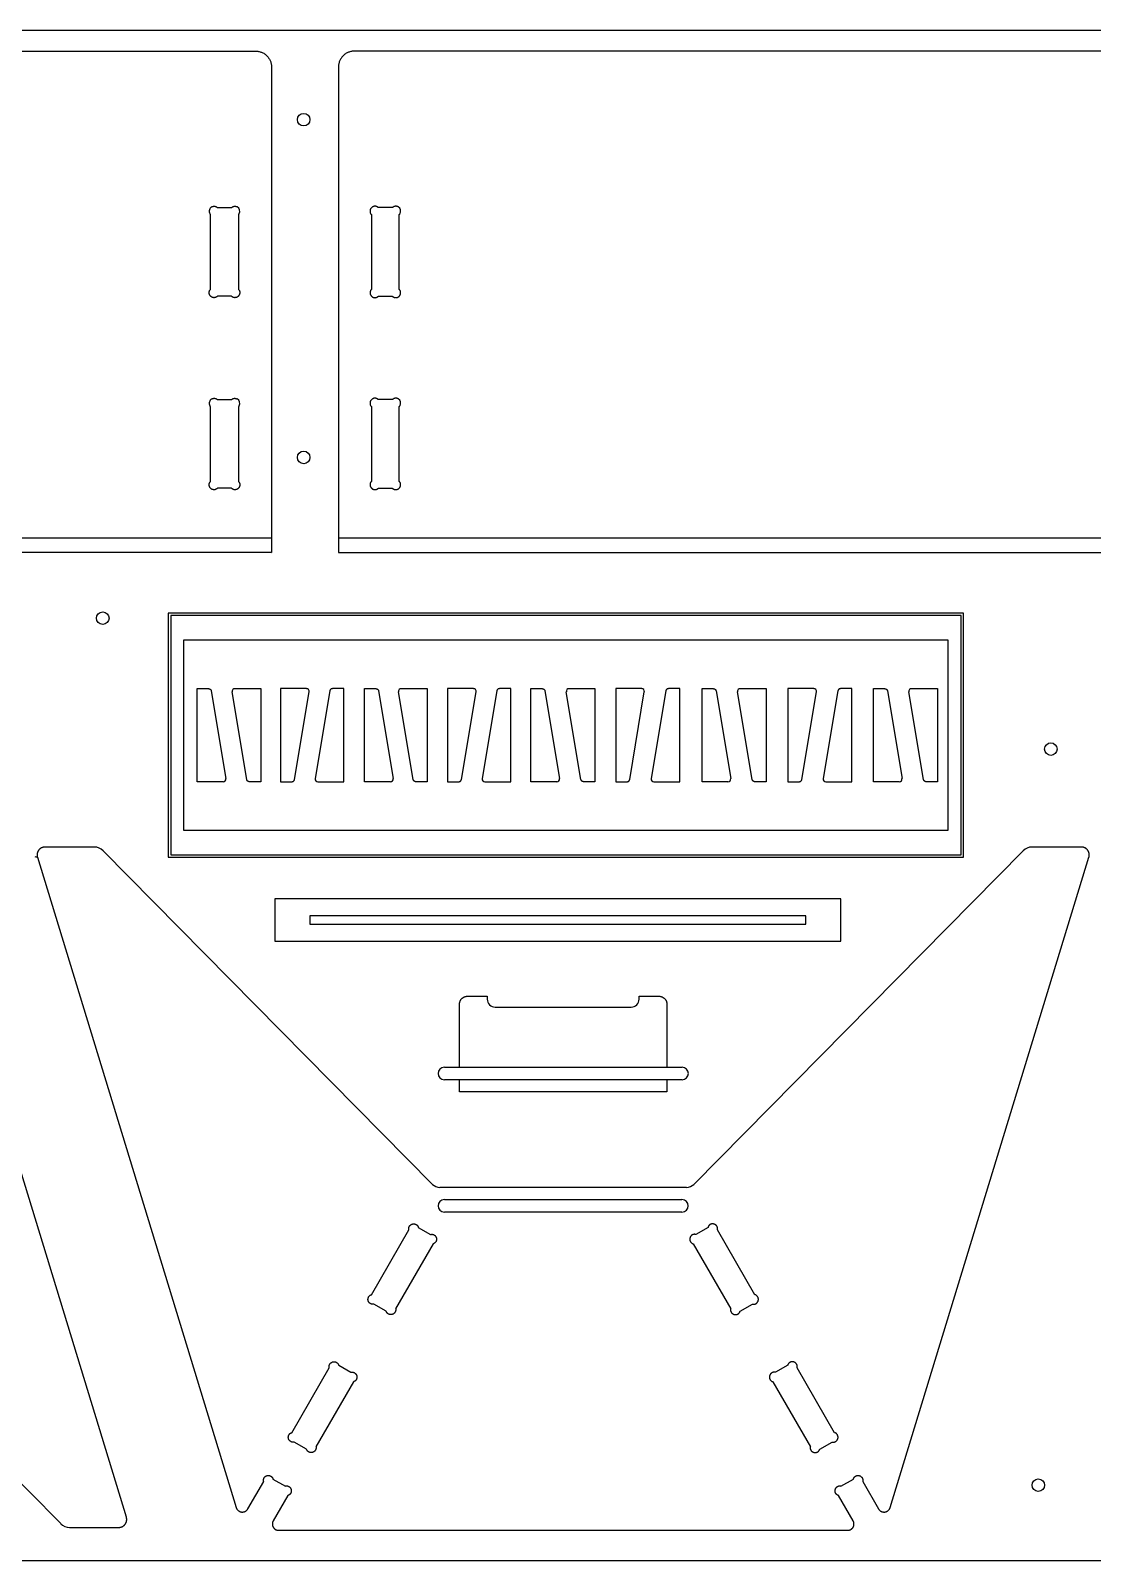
# Model space of a CAD drawing. Header units: millimetres. Extents: x 0 to 2500, y 0 to 1220.
# Drawn here: x 818 to 1664, y 0 to 1220 of the extents above; entities that cross this region are included whole.
import ezdxf

# ---------------------------------------------------------------- set-up
doc = ezdxf.new("R2010")
doc.units = ezdxf.units.MM
doc.header["$MEASUREMENT"] = 0
for name, color, linetype, true_color in [('Angled Pockets Top', 3, 'Continuous', 0x00ff00), ('Board Fixings', 6, 'Continuous', 0xff00ff), ('Pockets 10mm', 5, 'Continuous', 0x0000ff), ('Pockets 12mm', 172, 'Continuous', 0x0000bf), ('Pockets 5mm', 4, 'Continuous', 0x00ffff), ('Profile - inside', 30, 'Continuous', 0xff7f00), ('Profile - outside', 18, 'Continuous', 0x000000), ('Stock Perimeter', 1, 'Continuous', 0xff0007)]:
    doc.layers.add(name, color=color, linetype=linetype, true_color=true_color)

msp = doc.modelspace()

# ---------------------------------------------------------------- linework, layer by layer
at = {"layer": 'Angled Pockets Top'}
for p, q in [((1009.6, 815.2), (260.6, 815.2)), ((1812.1, 815.2), (1063.1, 815.2))]:
    msp.add_line(p, q, dxfattribs=at)
at = {"layer": 'Board Fixings'}
for centre in [(1035.3, 1149), (1035.3, 879.6), (875.1, 751.4), (1631, 647), (1621, 60)]:
    msp.add_circle(centre, 5, dxfattribs=at)
at = {"layer": 'Pockets 10mm'}
for p, q in [((1147.5, 393.3, -4.5), (1159.5, 393.3, -4.5)), ((1159.5, 393.3, -4.5), (1324.9, 393.3, -4.5)), ((1324.9, 393.3, -4.5), (1337, 393.3, -4.5)), ((1159.5, 383.3, -4.5), (1147.5, 383.3, -4.5)), ((1324.9, 383.3, -4.5), (1159.5, 383.3, -4.5)), ((1337, 383.3, -4.5), (1324.9, 383.3, -4.5))]:
    msp.add_line(p, q, dxfattribs=at)
for centre, start, end in [((1147.5, 388.3, -4.5), 90, 270), ((1337, 388.3, -4.5), 270, 90)]:
    msp.add_arc(centre, 5, start, end, dxfattribs=at)
at = {"layer": 'Pockets 12mm'}
for p, q in [((1147.5, 287.8, -4.5), (1159.5, 287.8, -4.5)), ((1159.5, 287.8, -4.5), (1242.2, 287.8, -4.5)), ((1242.2, 287.8, -4.5), (1324.9, 287.8, -4.5)), ((1324.9, 287.8, -4.5), (1336.9, 287.8, -4.5)), ((1159.5, 277.8, -4.5), (1147.5, 277.8, -4.5)), ((1242.2, 277.8, -4.5), (1159.5, 277.8, -4.5)), ((1324.9, 277.8, -4.5), (1242.2, 277.8, -4.5)), ((1336.9, 277.8, -4.5), (1324.9, 277.8, -4.5))]:
    msp.add_line(p, q, dxfattribs=at)
for points in [[(1561.4, 560.8), (1561.4, 755.5), (927.3, 755.5), (927.3, 560.8), (1561.4, 560.8)], [(1549.1, 582.3), (1549.1, 734), (939.5, 734), (939.5, 582.3), (1549.1, 582.3)]]:
    msp.add_lwpolyline(points, dxfattribs=at)
for centre, start, end in [((1147.5, 282.8, -4.5), 90, 270), ((1336.9, 282.8, -4.5), 270, 90)]:
    msp.add_arc(centre, 5, start, end, dxfattribs=at)
at = {"layer": 'Pockets 5mm'}
msp.add_lwpolyline([(1435.7, 514), (1040.3, 514), (1040.3, 507.5), (1435.7, 507.5), (1435.7, 514)], dxfattribs=at)
at = {"layer": 'Profile - inside'}
for p, q in [((966.5, 1078.8), (977.8, 1078.8)), ((1106.1, 1078.8), (1094.7, 1078.8)), ((961, 1013.6), (961, 1073.4)), ((983.3, 1073.4), (983.3, 1013.6)), ((1089.3, 1073.4), (1089.3, 1013.6)), ((1111.5, 1013.6), (1111.5, 1073.4)), ((977.8, 1008.1), (966.5, 1008.1)), ((1094.7, 1008.1), (1106.1, 1008.1)), ((961, 860.4), (961, 920.2)), ((966.5, 925.7), (977.8, 925.7)), ((983.3, 920.2), (983.3, 860.4)), ((1089.3, 920.3), (1089.3, 860.5)), ((1106.1, 925.7), (1094.7, 925.7)), ((1111.5, 860.5), (1111.5, 920.3)), ((977.8, 855), (966.5, 855)), ((1094.7, 855), (1106.1, 855)), ((1089.3, 211.8, -4.5), (1119.2, 263.6, -4.5)), ((1126.7, 265.6, -4.5), (1136.5, 259.9, -4.5)), ((1357.7, 265.6, -4.5), (1347.9, 259.9, -4.5)), ((1395.1, 211.8, -4.5), (1365.2, 263.6, -4.5)), ((1138.5, 252.5, -4.5), (1108.6, 200.7, -4.5)), ((1345.9, 252.5, -4.5), (1375.8, 200.7, -4.5)), ((1101.1, 198.7, -4.5), (1091.3, 204.4, -4.5)), ((1383.2, 198.7, -4.5), (1393.1, 204.4, -4.5)), ((1025.8, 101.8, -4.5), (1055.7, 153.6, -4.5)), ((1063.2, 155.6, -4.5), (1073, 150, -4.5)), ((1421.2, 155.6, -4.5), (1411.4, 150, -4.5)), ((1458.6, 101.8, -4.5), (1428.7, 153.6, -4.5)), ((1075, 142.5, -4.5), (1045.1, 90.7, -4.5)), ((1409.4, 142.5, -4.5), (1439.3, 90.7, -4.5)), ((1037.6, 88.7, -4.5), (1027.8, 94.4, -4.5)), ((1446.7, 88.7, -4.5), (1456.6, 94.4, -4.5))]:
    msp.add_line(p, q, dxfattribs=at)
for centre, start, end in [((963.9, 1076), 120, 210), ((980.4, 1076), 330, 60), ((1092.1, 1076), 119.9884, 209.9884), ((1108.7, 1076), 329.9884, 59.9884), ((963.9, 922.8), 120, 210), ((980.4, 922.8), 330, 60), ((1092.1, 922.9), 119.9884, 209.9884), ((1108.7, 922.9), 329.9884, 59.9884)]:
    msp.add_arc(centre, 3.93, start, end, dxfattribs=at)
for points, weights in [([(961, 1073.4), (960.7, 1073.6), (960.5, 1074)], [0.914835758084, 0.948287729328, 1]), ([(961.9, 1079.4), (964.5, 1080.9), (966.5, 1078.8)], [1, 0.758819025933, 0.914835791626]), ([(977.8, 1078.8), (979.8, 1080.9), (982.4, 1079.4)], [0.914835791626, 0.758819025933, 1]), ([(983.8, 1074), (983.6, 1073.6), (983.3, 1073.4)], [1, 0.948287729328, 0.914835758084]), ([(1088.7, 1074), (1089, 1073.6), (1089.3, 1073.4)], [1, 0.948287729328, 0.914835758084]), ([(1094.7, 1078.8), (1092.8, 1080.9), (1090.2, 1079.4)], [0.914835791626, 0.758819025933, 1]), ([(1110.7, 1079.4), (1108.1, 1080.9), (1106.1, 1078.8)], [1, 0.758819025933, 0.914835791626]), ([(1111.5, 1073.4), (1111.8, 1073.6), (1112.1, 1074)], [0.914835758084, 0.948287729328, 1]), ([(961.1, 1008.2), (958.3, 1011), (961, 1013.6)], [1, 0.707106816723, 1]), ([(983.3, 1013.6), (986, 1011), (983.2, 1008.2)], [1, 0.707106816723, 1]), ([(1089.3, 1013.6), (1086.6, 1011), (1089.4, 1008.2)], [1, 0.707106816723, 1]), ([(1111.5, 1008.2), (1114.2, 1011), (1111.5, 1013.6)], [1, 0.707106816723, 1]), ([(966.5, 1008.1), (963.9, 1005.4), (961.1, 1008.2)], [1, 0.707106816723, 1]), ([(983.2, 1008.2), (980.4, 1005.4), (977.8, 1008.1)], [1, 0.707106816723, 1]), ([(1089.4, 1008.2), (1092.1, 1005.4), (1094.7, 1008.1)], [1, 0.707106816723, 1]), ([(1106.1, 1008.1), (1108.7, 1005.4), (1111.5, 1008.2)], [1, 0.707106816723, 1]), ([(961, 920.2), (960.7, 920.4), (960.5, 920.8)], [0.914835758084, 0.948287729328, 1]), ([(961.9, 926.2), (964.5, 927.7), (966.5, 925.7)], [1, 0.758819025933, 0.914835791626]), ([(977.8, 925.7), (979.8, 927.7), (982.4, 926.2)], [0.914835791626, 0.758819025933, 1]), ([(983.8, 920.8), (983.6, 920.4), (983.3, 920.2)], [1, 0.948287729328, 0.914835758084]), ([(1088.7, 920.9), (1089, 920.5), (1089.3, 920.3)], [1, 0.948287729328, 0.914835758084]), ([(1094.7, 925.7), (1092.8, 927.8), (1090.2, 926.3)], [0.914835791626, 0.758819025933, 1]), ([(1110.7, 926.3), (1108.1, 927.8), (1106.1, 925.7)], [1, 0.758819025933, 0.914835791626]), ([(1111.5, 920.3), (1111.8, 920.5), (1112.1, 920.9)], [0.914835758084, 0.948287729328, 1]), ([(961.1, 855), (958.3, 857.8), (961, 860.4)], [1, 0.707106816723, 1]), ([(966.5, 855), (963.9, 852.2), (961.1, 855)], [1, 0.707106816723, 1]), ([(983.2, 855), (980.4, 852.2), (977.8, 855)], [1, 0.707106816723, 1]), ([(983.3, 860.4), (986, 857.8), (983.2, 855)], [1, 0.707106816723, 1]), ([(1089.3, 860.5), (1086.6, 857.9), (1089.4, 855.1)], [1, 0.707106816723, 1]), ([(1089.4, 855.1), (1092.1, 852.3), (1094.7, 855)], [1, 0.707106816723, 1]), ([(1106.1, 855), (1108.7, 852.3), (1111.5, 855.1)], [1, 0.707106816723, 1]), ([(1111.5, 855.1), (1114.2, 857.9), (1111.5, 860.5)], [1, 0.707106816723, 1])]:
    msp.add_rational_spline(points, weights, degree=2, dxfattribs=at)
for points, weights, knots in [([(1119.2, 263.6, -4.5), (1118.2, 267.2, -4.5), (1122, 268.2, -4.5), (1125.8, 269.3, -4.5), (1126.7, 265.6, -4.5)], [1, 0.707106816723, 1, 0.707106816723, 1], [370.935425, 370.935425, 370.935425, 372.263087, 372.263087, 373.590749, 373.590749, 373.590749]), ([(1136.5, 259.9, -4.5), (1140.1, 261, -4.5), (1141.1, 257.2, -4.5), (1142.1, 253.4, -4.5), (1138.5, 252.5, -4.5)], [1, 0.707106816723, 1, 0.707106816723, 1], [446.851044, 446.851044, 446.851044, 448.178706, 448.178706, 449.506367, 449.506367, 449.506367]), ([(1347.9, 259.9, -4.5), (1344.3, 261, -4.5), (1343.3, 257.2, -4.5), (1342.3, 253.4, -4.5), (1345.9, 252.5, -4.5)], [1, 0.707106816723, 1, 0.707106816723, 1], [446.851044, 446.851044, 446.851044, 448.178706, 448.178706, 449.506367, 449.506367, 449.506367]), ([(1365.2, 263.6, -4.5), (1366.2, 267.2, -4.5), (1362.4, 268.2, -4.5), (1358.6, 269.3, -4.5), (1357.7, 265.6, -4.5)], [1, 0.707106816723, 1, 0.707106816723, 1], [370.935425, 370.935425, 370.935425, 372.263087, 372.263087, 373.590749, 373.590749, 373.590749]), ([(1091.3, 204.4, -4.5), (1088.6, 203.6, -4.5), (1087.1, 206.2, -4.5), (1085.1, 209.6, -4.5), (1088.5, 211.6, -4.5), (1089, 211.8, -4.5), (1089.3, 211.8, -4.5)], [0.914835717231, 0.758819083435, 1, 0.707106781188, 1, 0.948287729328, 0.914835758084], [540.24875, 540.24875, 540.24875, 541.342004, 541.342004, 542.669666, 542.669666, 542.904074, 542.904074, 542.904074]), ([(1393.1, 204.4, -4.5), (1395.8, 203.6, -4.5), (1397.3, 206.2, -4.5), (1399.3, 209.6, -4.5), (1395.9, 211.6, -4.5), (1395.4, 211.8, -4.5), (1395.1, 211.8, -4.5)], [0.914835717231, 0.758819083435, 1, 0.707106781188, 1, 0.948287729328, 0.914835758084], [540.24875, 540.24875, 540.24875, 541.342004, 541.342004, 542.669666, 542.669666, 542.904074, 542.904074, 542.904074]), ([(1108.6, 200.7, -4.5), (1108.7, 200.4, -4.5), (1108.7, 199.9, -4.5), (1108.7, 196, -4.5), (1104.8, 196, -4.5), (1101.8, 196, -4.5), (1101.1, 198.7, -4.5)], [0.914835758084, 0.948287729328, 1, 0.707106781187, 1, 0.758819083435, 0.914835717231], [464.333093, 464.333093, 464.333093, 464.567501, 464.567501, 465.895163, 465.895163, 466.988417, 466.988417, 466.988417]), ([(1375.8, 200.7, -4.5), (1375.6, 200.4, -4.5), (1375.6, 199.9, -4.5), (1375.6, 196, -4.5), (1379.6, 196, -4.5), (1382.6, 196, -4.5), (1383.2, 198.7, -4.5)], [0.914835758084, 0.948287729328, 1, 0.707106781187, 1, 0.758819083435, 0.914835717231], [464.333093, 464.333093, 464.333093, 464.567501, 464.567501, 465.895163, 465.895163, 466.988417, 466.988417, 466.988417]), ([(1055.7, 153.6, -4.5), (1054.7, 157.2, -4.5), (1058.5, 158.3, -4.5), (1062.3, 159.3, -4.5), (1063.2, 155.6, -4.5)], [1, 0.707106816723, 1, 0.707106816723, 1], [370.935425, 370.935425, 370.935425, 372.263087, 372.263087, 373.590749, 373.590749, 373.590749]), ([(1073, 150, -4.5), (1076.6, 151, -4.5), (1077.6, 147.2, -4.5), (1078.6, 143.4, -4.5), (1075, 142.5, -4.5)], [1, 0.707106816723, 1, 0.707106816723, 1], [446.851044, 446.851044, 446.851044, 448.178706, 448.178706, 449.506367, 449.506367, 449.506367]), ([(1411.4, 150, -4.5), (1407.8, 151, -4.5), (1406.8, 147.2, -4.5), (1405.8, 143.4, -4.5), (1409.4, 142.5, -4.5)], [1, 0.707106816723, 1, 0.707106816723, 1], [446.851044, 446.851044, 446.851044, 448.178706, 448.178706, 449.506367, 449.506367, 449.506367]), ([(1428.7, 153.6, -4.5), (1429.7, 157.2, -4.5), (1425.9, 158.3, -4.5), (1422.1, 159.3, -4.5), (1421.2, 155.6, -4.5)], [1, 0.707106816723, 1, 0.707106816723, 1], [370.935425, 370.935425, 370.935425, 372.263087, 372.263087, 373.590749, 373.590749, 373.590749]), ([(1027.8, 94.4, -4.5), (1025.1, 93.6, -4.5), (1023.6, 96.2, -4.5), (1021.6, 99.6, -4.5), (1025, 101.6, -4.5), (1025.5, 101.8, -4.5), (1025.8, 101.8, -4.5)], [0.914835642837, 0.758819140937, 1, 0.707106781187, 1, 0.948287729328, 0.914835758084], [540.24875, 540.24875, 540.24875, 541.342004, 541.342004, 542.669666, 542.669666, 542.904074, 542.904074, 542.904074]), ([(1456.6, 94.4, -4.5), (1459.3, 93.6, -4.5), (1460.8, 96.2, -4.5), (1462.8, 99.6, -4.5), (1459.4, 101.6, -4.5), (1458.9, 101.8, -4.5), (1458.6, 101.8, -4.5)], [0.914835642837, 0.758819140937, 1, 0.707106781187, 1, 0.948287729328, 0.914835758084], [540.24875, 540.24875, 540.24875, 541.342004, 541.342004, 542.669666, 542.669666, 542.904074, 542.904074, 542.904074]), ([(1045.1, 90.7, -4.5), (1045.2, 90.4, -4.5), (1045.2, 89.9, -4.5), (1045.2, 86, -4.5), (1041.3, 86, -4.5), (1038.3, 86, -4.5), (1037.6, 88.7, -4.5)], [0.914835774035, 0.948287741657, 1, 0.707106781187, 1, 0.758819025933, 0.914835791626], [464.333093, 464.333093, 464.333093, 464.567501, 464.567501, 465.895163, 465.895163, 466.988417, 466.988417, 466.988417]), ([(1439.3, 90.7, -4.5), (1439.1, 90.4, -4.5), (1439.1, 89.9, -4.5), (1439.1, 86, -4.5), (1443.1, 86, -4.5), (1446.1, 86, -4.5), (1446.7, 88.7, -4.5)], [0.914835774035, 0.948287741657, 1, 0.707106781187, 1, 0.758819025933, 0.914835791626], [464.333093, 464.333093, 464.333093, 464.567501, 464.567501, 465.895163, 465.895163, 466.988417, 466.988417, 466.988417])]:
    msp.add_rational_spline(points, weights, degree=2, knots=knots, dxfattribs=at)
at = {"layer": 'Profile - outside'}
for p, q in [((273.1, 1203.6, 0), (997, 1203.6, 0)), ((1799.6, 1203.6, 0), (1075.7, 1203.6, 0)), ((1009.7, 1190.9, 0), (1009.7, 803.7, 0)), ((1063, 1190.9, 0), (1063, 803.7, 0)), ((1009.7, 803.7, 0), (260.6, 803.7, 0)), ((1009.7, 802.7, 0), (1009.7, 802.7)), ((1063, 803.7, 0), (1812, 803.7, 0)), ((950.5, 695.2, -4.5), (959.5, 695.2, -4.5)), ((961.6, 693.4, -4.5), (973.2, 623.6, -4.5)), ((989.9, 622.8, -4.5), (978.3, 692.7, -4.5)), ((1028, 622.8, -4.5), (1039.6, 692.7, -4.5)), ((1056.1, 693.4, -4.5), (1044.4, 623.6, -4.5)), ((1067.2, 695.2, -4.5), (1058.2, 695.2, -4.5)), ((1083.9, 695.2, -4.5), (1092.9, 695.2, -4.5)), ((1095, 693.4, -4.5), (1106.7, 623.6, -4.5)), ((1122.6, 622.8, -4.5), (1110.9, 692.7, -4.5)), ((1161.1, 622.8, -4.5), (1172.8, 692.7, -4.5)), ((1189.3, 693.4, -4.5), (1177.7, 623.6, -4.5)), ((1200.5, 695.2, -4.5), (1191.4, 695.2, -4.5)), ((1216.5, 695.2, -4.5), (1225.5, 695.2, -4.5)), ((1227.6, 693.4, -4.5), (1239.3, 623.6, -4.5)), ((1256.4, 622.8, -4.5), (1244.7, 692.7, -4.5)), ((1295.3, 622.8, -4.5), (1306.9, 692.7, -4.5)), ((1324, 693.4, -4.5), (1312.4, 623.6, -4.5)), ((1335.2, 695.2, -4.5), (1326.2, 695.2, -4.5)), ((1353, 695.2, -4.5), (1362, 695.2, -4.5)), ((1364.1, 693.4, -4.5), (1375.8, 623.6, -4.5)), ((1392.9, 622.8, -4.5), (1381.2, 692.7, -4.5)), ((1432.5, 622.8, -4.5), (1444.1, 692.7, -4.5)), ((1461.2, 693.4, -4.5), (1449.6, 623.6, -4.5)), ((1472.4, 695.2, -4.5), (1463.4, 695.2, -4.5)), ((1489.6, 695.2, -4.5), (1498.6, 695.2, -4.5)), ((1500.8, 693.4, -4.5), (1512.4, 623.6, -4.5)), ((1529.5, 622.8, -4.5), (1517.8, 692.7, -4.5)), ((1001.1, 621, -4.5), (992.1, 621, -4.5)), ((1016.8, 621, -4.5), (1025.8, 621, -4.5)), ((1133.7, 621, -4.5), (1124.7, 621, -4.5)), ((1150, 621, -4.5), (1159, 621, -4.5)), ((1267.5, 621, -4.5), (1258.5, 621, -4.5)), ((1284.1, 621, -4.5), (1293.1, 621, -4.5)), ((1404, 621, -4.5), (1395, 621, -4.5)), ((1421.3, 621, -4.5), (1430.4, 621, -4.5)), ((1540.6, 621, -4.5), (1531.6, 621, -4.5)), ((829.4, 568.9, -4.5), (829.1, 568.9, -4.5)), ((829.5, 568.9, -4.5), (829.4, 568.9, -4.5)), ((829.7, 568.9, -4.5), (829.5, 568.9, -4.5)), ((830.3, 568.9, -4.5), (829.7, 568.9, -4.5)), ((868.3, 568.9, -4.5), (830.3, 568.9, -4.5)), ((1138.1, 299.8, -4.5), (875.4, 566, -4.5)), ((1609, 566, -4.5), (1346.3, 299.8, -4.5)), ((1654.1, 568.9, -4.5), (1616.1, 568.9, -4.5)), ((1654.7, 568.9, -4.5), (1654.1, 568.9, -4.5)), ((1654.8, 568.9, -4.5), (1654.7, 568.9, -4.5)), ((1655, 568.9, -4.5), (1654.8, 568.9, -4.5)), ((1655.3, 568.9, -4.5), (1655, 568.9, -4.5)), ((893.9, 34.5, -4.5), (735.5, 553.2, -4.5)), ((823, 560.7, -4.5), (981.5, 42.1, -4.5)), ((1502.9, 42.1, -4.5), (1661.4, 560.7, -4.5)), ((1159.5, 393.3, -4.5), (1159.5, 443.5, -4.5)), ((1165.9, 449.9, -4.5), (1181.7, 449.9, -4.5)), ((1181.7, 449.9, -4.5), (1181.7, 447.6, -4.5)), ((1188, 441.3, -4.5), (1242.2, 441.3, -4.5)), ((1242.2, 441.3, -4.5), (1296.4, 441.3, -4.5)), ((1302.7, 447.6, -4.5), (1302.7, 449.9, -4.5)), ((1302.7, 449.9, -4.5), (1318.5, 449.9, -4.5)), ((1324.9, 443.5, -4.5), (1324.9, 393.3, -4.5)), ((1147.5, 393.3, -4.5), (1159.5, 393.3, -4.5)), ((1324.9, 393.3, -4.5), (1337, 393.3, -4.5)), ((1159.5, 383.3, -4.5), (1147.5, 383.3, -4.5)), ((1159.5, 373.7, -4.5), (1159.5, 383.3, -4.5)), ((1337, 383.3, -4.5), (1324.9, 383.3, -4.5)), ((1324.9, 383.3, -4.5), (1324.9, 373.7, -4.5)), ((1324.9, 373.7, -4.5), (1159.5, 373.7, -4.5)), ((578.9, 295.4, -4.5), (841.6, 29.3, -4.5)), ((1159.5, 297.5, -4.5), (1143.8, 297.5, -4.5)), ((1242.2, 297.5, -4.5), (1159.5, 297.5, -4.5)), ((1324.9, 297.5, -4.5), (1242.2, 297.5, -4.5)), ((1340.6, 297.5, -4.5), (1324.9, 297.5, -4.5)), ((990.7, 41, -4.5), (1003.4, 62.9, -4.5)), ((1010.8, 64.9, -4.5), (1020.7, 59.3, -4.5)), ((1463.7, 59.3, -4.5), (1473.6, 64.9, -4.5)), ((1481, 62.9, -4.5), (1493.7, 41, -4.5)), ((1022.7, 51.8, -4.5), (1011, 31.5, -4.5)), ((1473.4, 31.5, -4.5), (1461.7, 51.8, -4.5)), ((848.7, 26.3, -4.5), (886.7, 26.3, -4.5)), ((886.7, 26.3, -4.5), (887.3, 26.3, -4.5)), ((887.3, 26.3, -4.5), (887.4, 26.3, -4.5)), ((887.4, 26.3, -4.5), (887.6, 26.3, -4.5)), ((887.6, 26.3, -4.5), (887.9, 26.3, -4.5)), ((1015.3, 24, -4.5), (1469.1, 24, -4.5))]:
    msp.add_line(p, q, dxfattribs=at)
for points in [[(1559.4, 562.8), (1559.4, 753.5), (929.3, 753.5), (929.3, 562.8), (1559.4, 562.8)], [(971.1, 621), (950.5, 621), (950.5, 695.2)], [(980.4, 695.2), (1001.1, 695.2), (1001.1, 621)], [(1037.5, 695.2), (1016.8, 695.2), (1016.8, 621)], [(1046.6, 621), (1067.2, 621), (1067.2, 695.2)], [(1104.5, 621), (1083.9, 621), (1083.9, 695.2)], [(1113.1, 695.2), (1133.7, 695.2), (1133.7, 621)], [(1170.6, 695.2), (1150, 695.2), (1150, 621)], [(1179.8, 621), (1200.5, 621), (1200.5, 695.2)], [(1237.1, 621), (1216.5, 621), (1216.5, 695.2)], [(1246.9, 695.2), (1267.5, 695.2), (1267.5, 621)], [(1304.8, 695.2), (1284.1, 695.2), (1284.1, 621)], [(1314.5, 621), (1335.2, 621), (1335.2, 695.2)], [(1373.6, 621), (1353, 621), (1353, 695.2)], [(1383.4, 695.2), (1404, 695.2), (1404, 621)], [(1442, 695.2), (1421.3, 695.2), (1421.3, 621)], [(1451.7, 621), (1472.4, 621), (1472.4, 695.2)], [(1510.2, 621), (1489.6, 621), (1489.6, 695.2)], [(1520, 695.2), (1540.6, 695.2), (1540.6, 621)], [(1463.6, 527.7), (1012.4, 527.7), (1012.4, 493.7), (1463.6, 493.7), (1463.6, 527.7)]]:
    msp.add_lwpolyline(points, dxfattribs=at)
for centre, radius, start, end in [((980.4, 693, -4.5), 2.17, 139.7312, 189.4623), ((980.4, 693, -4.5), 2.18, 90, 139.7312), ((1037.5, 693, -4.5), 2.18, 40.2688, 90), ((1037.5, 693, -4.5), 2.17, 350.5377, 40.2688), ((1113.1, 693, -4.5), 2.17, 139.7312, 189.4623), ((1113.1, 693, -4.5), 2.18, 90, 139.7312), ((1170.6, 693, -4.5), 2.18, 40.2688, 90), ((1170.6, 693, -4.5), 2.17, 350.5377, 40.2688), ((1246.9, 693, -4.5), 2.17, 139.7312, 189.4623), ((1246.9, 693, -4.5), 2.18, 90, 139.7312), ((1304.8, 693, -4.5), 2.18, 40.2688, 90), ((1304.8, 693, -4.5), 2.17, 350.5377, 40.2688), ((1383.4, 693, -4.5), 2.17, 139.7312, 189.4623), ((1383.4, 693, -4.5), 2.18, 90, 139.7312), ((1442, 693, -4.5), 2.18, 40.2688, 90), ((1442, 693, -4.5), 2.17, 350.5377, 40.2688), ((1520, 693, -4.5), 2.17, 139.7312, 189.4623), ((1520, 693, -4.5), 2.18, 90, 139.7312), ((971.1, 623.2, -4.5), 2.17, 319.7312, 9.4623), ((1046.6, 623.2, -4.5), 2.17, 170.5377, 220.2688), ((1104.5, 623.2, -4.5), 2.17, 319.7312, 9.4623), ((1179.8, 623.2, -4.5), 2.17, 170.5377, 220.2688), ((1237.1, 623.2, -4.5), 2.17, 319.7312, 9.4623), ((1314.5, 623.2, -4.5), 2.17, 170.5377, 220.2688), ((1373.6, 623.2, -4.5), 2.17, 319.7312, 9.4623), ((1451.7, 623.2, -4.5), 2.17, 170.5377, 220.2688), ((1510.2, 623.2, -4.5), 2.17, 319.7312, 9.4623), ((971.1, 623.2, -4.5), 2.18, 270, 319.7312), ((1046.6, 623.2, -4.5), 2.18, 220.2688, 270), ((1104.5, 623.2, -4.5), 2.18, 270, 319.7312), ((1179.8, 623.2, -4.5), 2.18, 220.2688, 270), ((1237.1, 623.2, -4.5), 2.18, 270, 319.7312), ((1314.5, 623.2, -4.5), 2.18, 220.2688, 270), ((1373.6, 623.2, -4.5), 2.18, 270, 319.7312), ((1451.7, 623.2, -4.5), 2.18, 220.2688, 270), ((1510.2, 623.2, -4.5), 2.18, 270, 319.7312), ((868.3, 558.9, -4.5), 10, 44.6253, 90), ((1616.1, 558.9, -4.5), 10, 90, 135.3747), ((821.3, 557.8), 3.17, 44.763, 90), ((1188, 447.6, -4.5), 6.3, 180, 270), ((1296.4, 447.6, -4.5), 6.3, 270, 360), ((1147.5, 388.3, -4.5), 5, 90, 270), ((1337, 388.3, -4.5), 5, 270, 90), ((1143.8, 305.5, -4.5), 8, 224.6253, 270), ((1340.6, 305.5, -4.5), 8, 270, 315.3747), ((848.7, 36.3, -4.5), 10, 224.6253, 270)]:
    msp.add_arc(centre, radius, start, end, dxfattribs=at)
for points, weights in [([(997, 1203.6, 0), (1009.7, 1203.6, 0), (1009.7, 1190.9, 0)], [0.999999581013, 0.707107060511, 0.999999860338]), ([(1075.7, 1203.6, 0), (1063, 1203.6, 0), (1063, 1190.9, 0)], [0.999999581013, 0.707107060511, 0.999999860338]), ([(959.5, 695.2, -4.5), (961.3, 695.2, -4.5), (961.6, 693.4, -4.5)], [1, 0.763019982473, 1]), ([(1058.2, 695.2, -4.5), (1056.4, 695.2, -4.5), (1056.1, 693.4, -4.5)], [1, 0.763019982473, 1]), ([(1092.9, 695.2, -4.5), (1094.7, 695.2, -4.5), (1095, 693.4, -4.5)], [1, 0.763019982473, 1]), ([(1191.4, 695.2, -4.5), (1189.6, 695.2, -4.5), (1189.3, 693.4, -4.5)], [1, 0.763019982473, 1]), ([(1225.5, 695.2, -4.5), (1227.3, 695.2, -4.5), (1227.6, 693.4, -4.5)], [1, 0.763019982473, 1]), ([(1326.2, 695.2, -4.5), (1324.3, 695.2, -4.5), (1324, 693.4, -4.5)], [1, 0.763019982473, 1]), ([(1362, 695.2, -4.5), (1363.8, 695.2, -4.5), (1364.1, 693.4, -4.5)], [1, 0.763019982473, 1]), ([(1463.4, 695.2, -4.5), (1461.5, 695.2, -4.5), (1461.2, 693.4, -4.5)], [1, 0.763019982473, 1]), ([(1498.6, 695.2, -4.5), (1500.4, 695.2, -4.5), (1500.8, 693.4, -4.5)], [1, 0.763019982473, 1]), ([(992.1, 621, -4.5), (990.2, 621, -4.5), (989.9, 622.8, -4.5)], [1, 0.763019982473, 1]), ([(1025.8, 621, -4.5), (1027.7, 621, -4.5), (1028, 622.8, -4.5)], [1, 0.763019982473, 1]), ([(1124.7, 621, -4.5), (1122.9, 621, -4.5), (1122.6, 622.8, -4.5)], [1, 0.763019982473, 1]), ([(1159, 621, -4.5), (1160.8, 621, -4.5), (1161.1, 622.8, -4.5)], [1, 0.763019982473, 1]), ([(1258.5, 621, -4.5), (1256.7, 621, -4.5), (1256.4, 622.8, -4.5)], [1, 0.763019982473, 1]), ([(1293.1, 621, -4.5), (1295, 621, -4.5), (1295.3, 622.8, -4.5)], [1, 0.763019982473, 1]), ([(1395, 621, -4.5), (1393.2, 621, -4.5), (1392.9, 622.8, -4.5)], [1, 0.763019982473, 1]), ([(1430.4, 621, -4.5), (1432.2, 621, -4.5), (1432.5, 622.8, -4.5)], [1, 0.763019982473, 1]), ([(1531.6, 621, -4.5), (1529.8, 621, -4.5), (1529.5, 622.8, -4.5)], [1, 0.763019982473, 1]), ([(1159.5, 443.5, -4.5), (1159.5, 449.9, -4.5), (1165.9, 449.9, -4.5)], [0.99999930169, 0.707107479497, 0.99999930169]), ([(1318.5, 449.9, -4.5), (1324.9, 449.9, -4.5), (1324.9, 443.5, -4.5)], [0.99999930169, 0.707107479497, 0.99999930169])]:
    msp.add_rational_spline(points, weights, degree=2, dxfattribs=at)
for points, weights, knots in [([(829.1, 568.9, -4.5), (825.9, 568.9, -4.5), (824, 566.4, -4.5), (822.1, 563.8, -4.5), (823, 560.7, -4.5)], [0.999999948754, 0.893028279072, 0.999999999762, 0.89302833008, 0.999999846738], [1458.282993, 1458.282993, 1458.282993, 1458.5163761, 1458.5163761, 1458.7497591, 1458.7497591, 1458.7497591]), ([(1661.4, 560.7, -4.5), (1662.3, 563.8, -4.5), (1660.4, 566.4, -4.5), (1658.5, 568.9, -4.5), (1655.3, 568.9, -4.5)], [0.999999897746, 0.893028304576, 0.999999999762, 0.893028279072, 0.999999948754], [1227.9441267, 1227.9441267, 1227.9441267, 1228.1775097, 1228.1775097, 1228.4108927, 1228.4108927, 1228.4108927]), ([(1003.4, 62.9, -4.5), (1002.3, 66.5, -4.5), (1006.1, 67.6, -4.5), (1009.9, 68.6, -4.5), (1010.8, 64.9, -4.5)], [1, 0.707106816723, 1, 0.707106816723, 1], [1497.423446, 1497.423446, 1497.423446, 1498.63786, 1498.63786, 1499.852274, 1499.852274, 1499.852274]), ([(1473.6, 64.9, -4.5), (1474.5, 68.6, -4.5), (1478.3, 67.6, -4.5), (1482, 66.5, -4.5), (1481, 62.9, -4.5)], [1, 0.707106816723, 1, 0.707106816723, 1], [1688.184359, 1688.184359, 1688.184359, 1689.398773, 1689.398773, 1690.613186, 1690.613186, 1690.613186]), ([(1020.7, 59.3, -4.5), (1024.3, 60.3, -4.5), (1025.3, 56.5, -4.5), (1026.3, 52.7, -4.5), (1022.7, 51.8, -4.5)], [0.999999860338, 0.707106886554, 1, 0.707106886554, 0.999999860338], [1566.863555, 1566.863555, 1566.863555, 1568.077969, 1568.077969, 1569.292382, 1569.292382, 1569.292382]), ([(1461.7, 51.8, -4.5), (1458.1, 52.7, -4.5), (1459.1, 56.5, -4.5), (1460.1, 60.3, -4.5), (1463.7, 59.3, -4.5)], [1, 0.707106816723, 1, 0.707106816723, 1], [1618.74425, 1618.74425, 1618.74425, 1619.958664, 1619.958664, 1621.173078, 1621.173078, 1621.173078]), ([(981.5, 42.1, -4.5), (982.5, 39, -4.5), (985.8, 38.6, -4.5), (989, 38.2, -4.5), (990.7, 41, -4.5)], [1, 0.836615489064, 1, 0.836615489064, 1], [1480.079858, 1480.079858, 1480.079858, 1485.877069, 1485.877069, 1491.674279, 1491.674279, 1491.674279]), ([(1493.7, 41, -4.5), (1495.4, 38.2, -4.5), (1498.6, 38.6, -4.5), (1501.9, 39, -4.5), (1502.9, 42.1, -4.5)], [1, 0.836615489064, 1, 0.836615528018, 0.999999922092], [1696.362353, 1696.362353, 1696.362353, 1702.159565, 1702.159565, 1707.956774, 1707.956774, 1707.956774]), ([(887.9, 26.3, -4.5), (891.1, 26.3, -4.5), (893, 28.9, -4.5), (894.9, 31.5, -4.5), (893.9, 34.5, -4.5)], [0.999999948754, 0.893028279072, 0.999999999762, 0.893028304576, 0.999999897746], [956.9402461, 956.9402461, 956.9402461, 957.1736292, 957.1736292, 957.4070122, 957.4070122, 957.4070122]), ([(1011, 31.5, -4.5), (1009.6, 29, -4.5), (1011, 26.5, -4.5), (1012.4, 24, -4.5), (1015.3, 24, -4.5)], [1, 0.866410776594, 1, 0.866410808444, 0.9999999363], [1574.621755, 1574.621755, 1574.621755, 1579.850031, 1579.850031, 1585.078306, 1585.078306, 1585.078306]), ([(1469.1, 24, -4.5), (1471.9, 24, -4.5), (1473.4, 26.5, -4.5), (1474.8, 29, -4.5), (1473.4, 31.5, -4.5)], [0.999999872599, 0.866410840294, 1, 0.866410776594, 1], [1602.958327, 1602.958327, 1602.958327, 1608.186601, 1608.186601, 1613.414877, 1613.414877, 1613.414877])]:
    msp.add_rational_spline(points, weights, degree=2, knots=knots, dxfattribs=at)
at = {"layer": 'Stock Perimeter'}
msp.add_lwpolyline([(0, 0), (2500, 0), (2500, 1220), (0, 1220), (0, 0)], dxfattribs=at)

doc.saveas('drawing.dxf')
